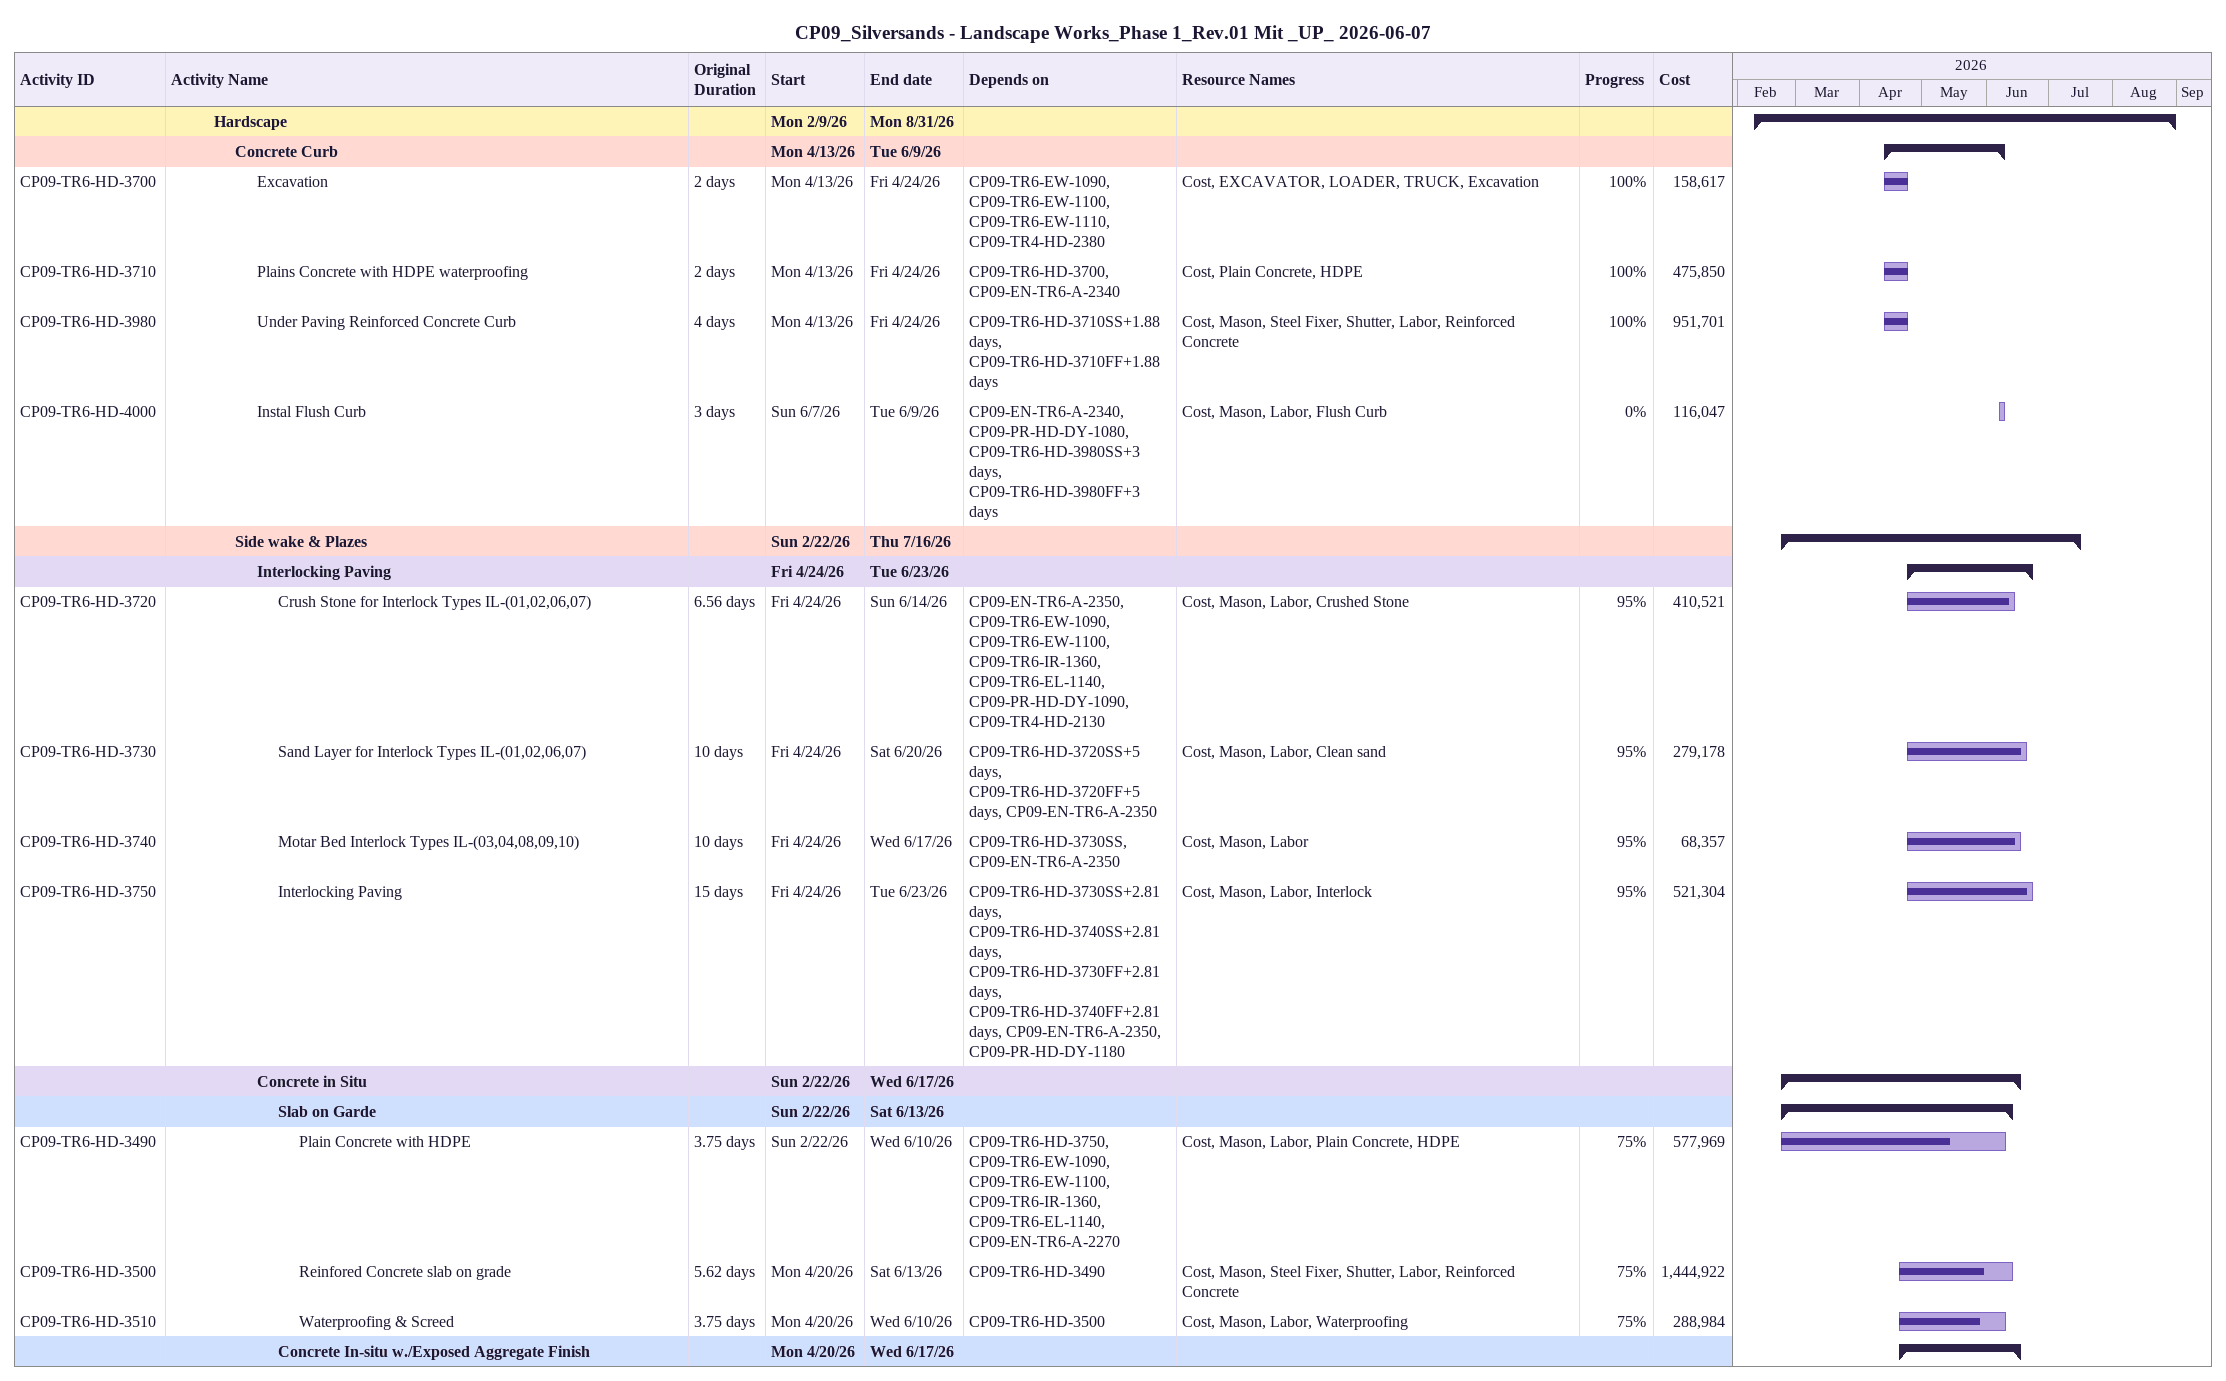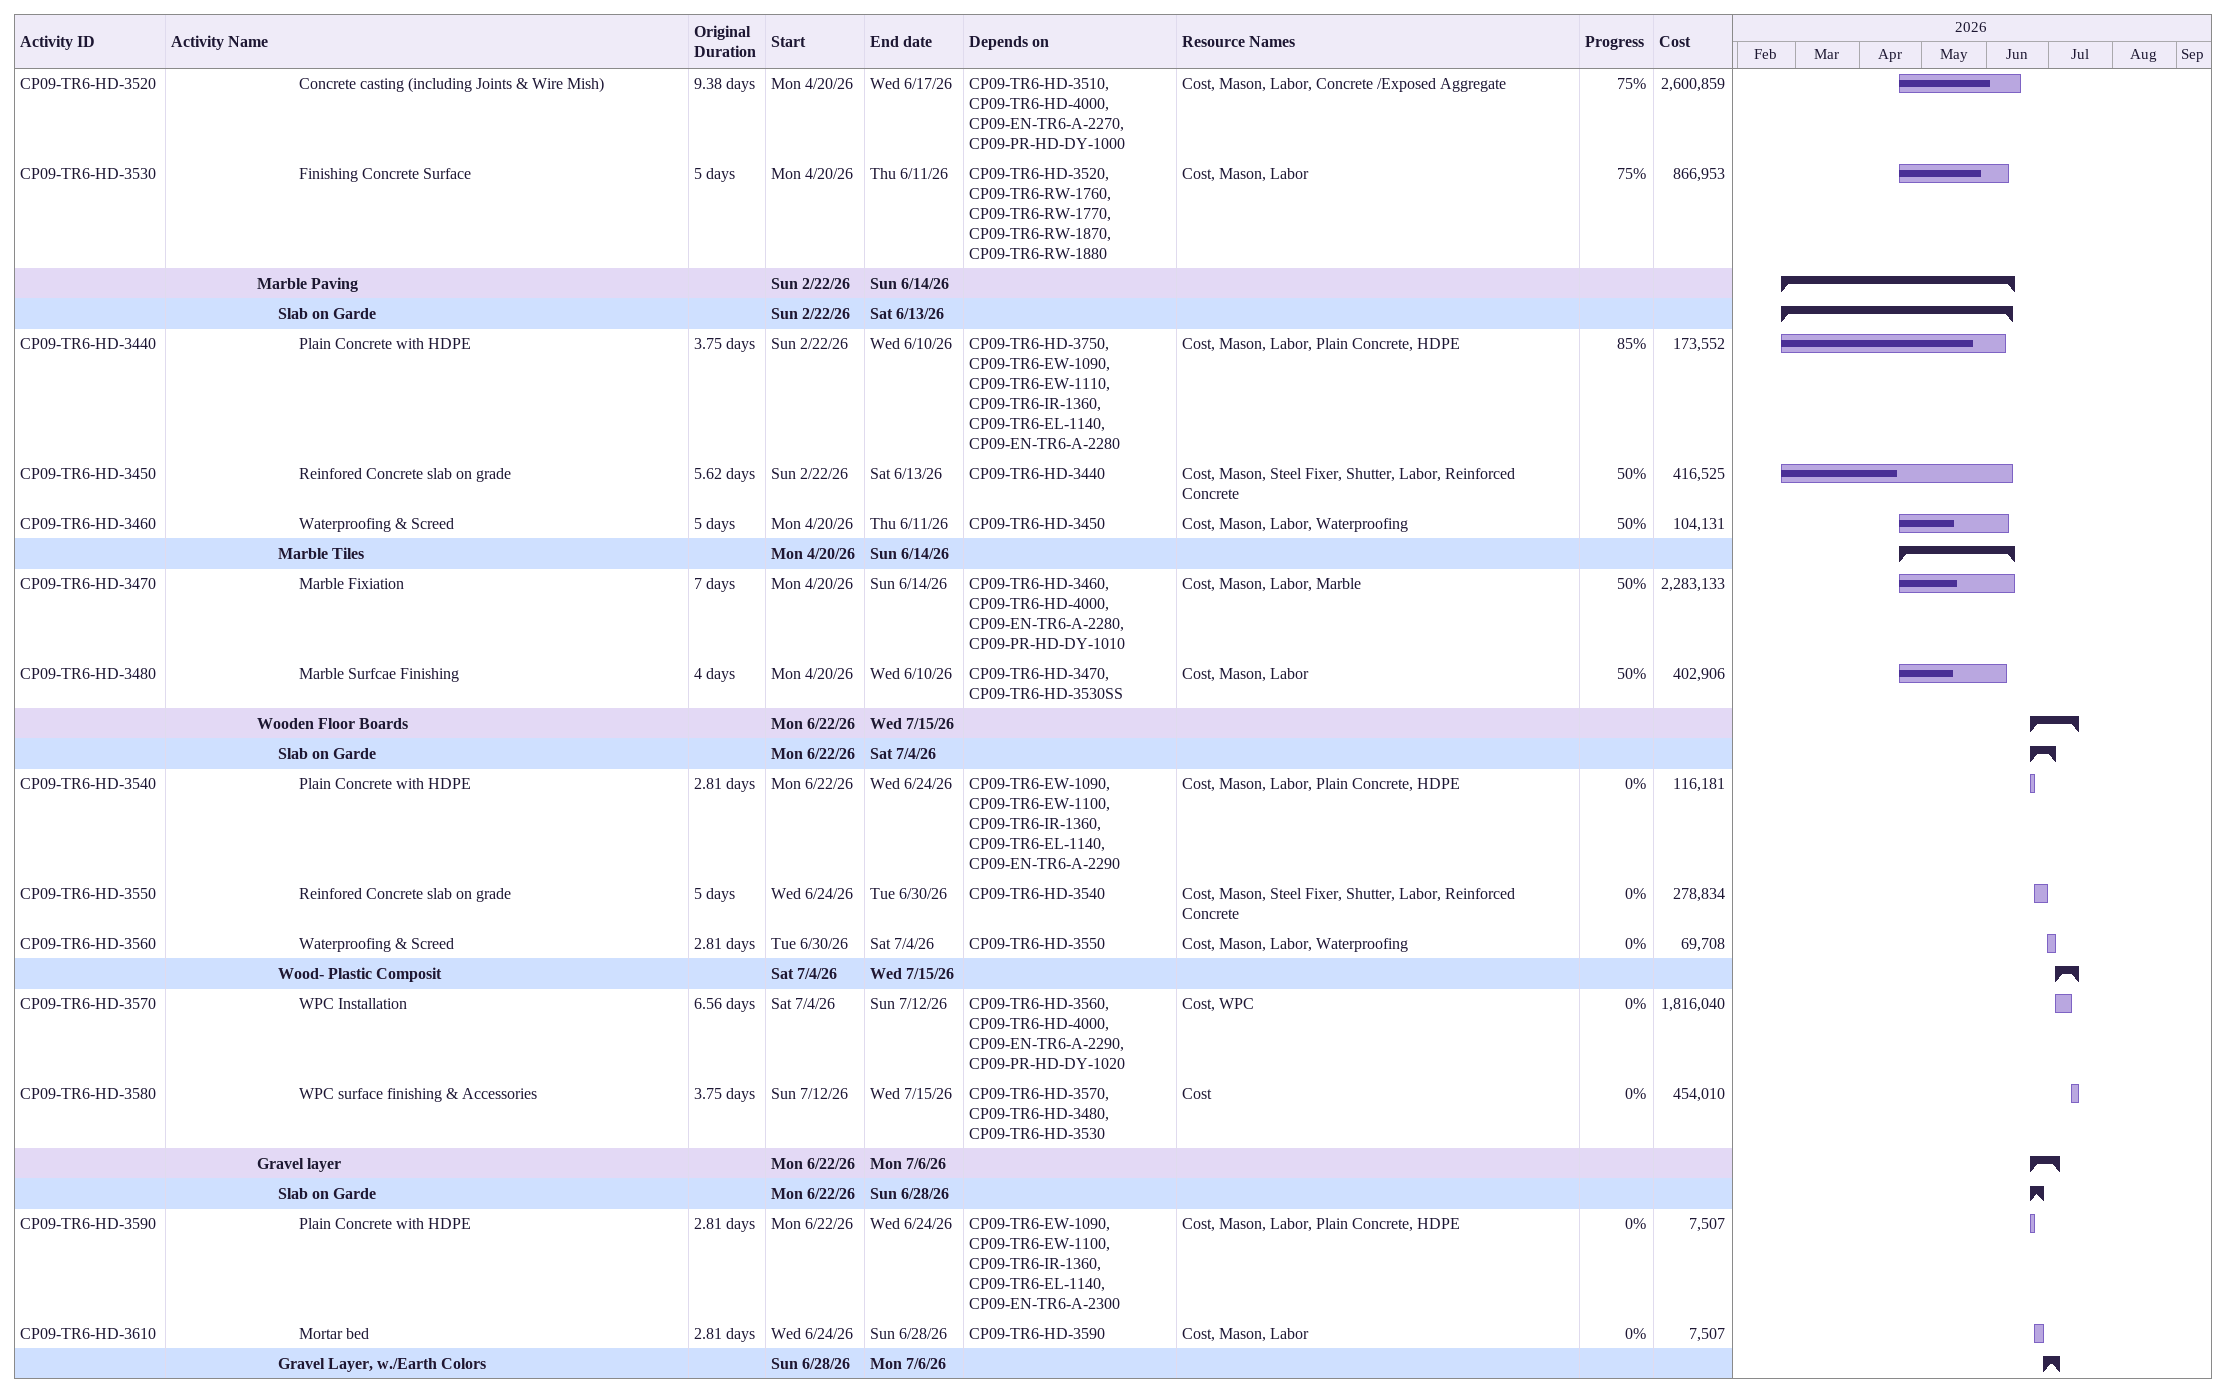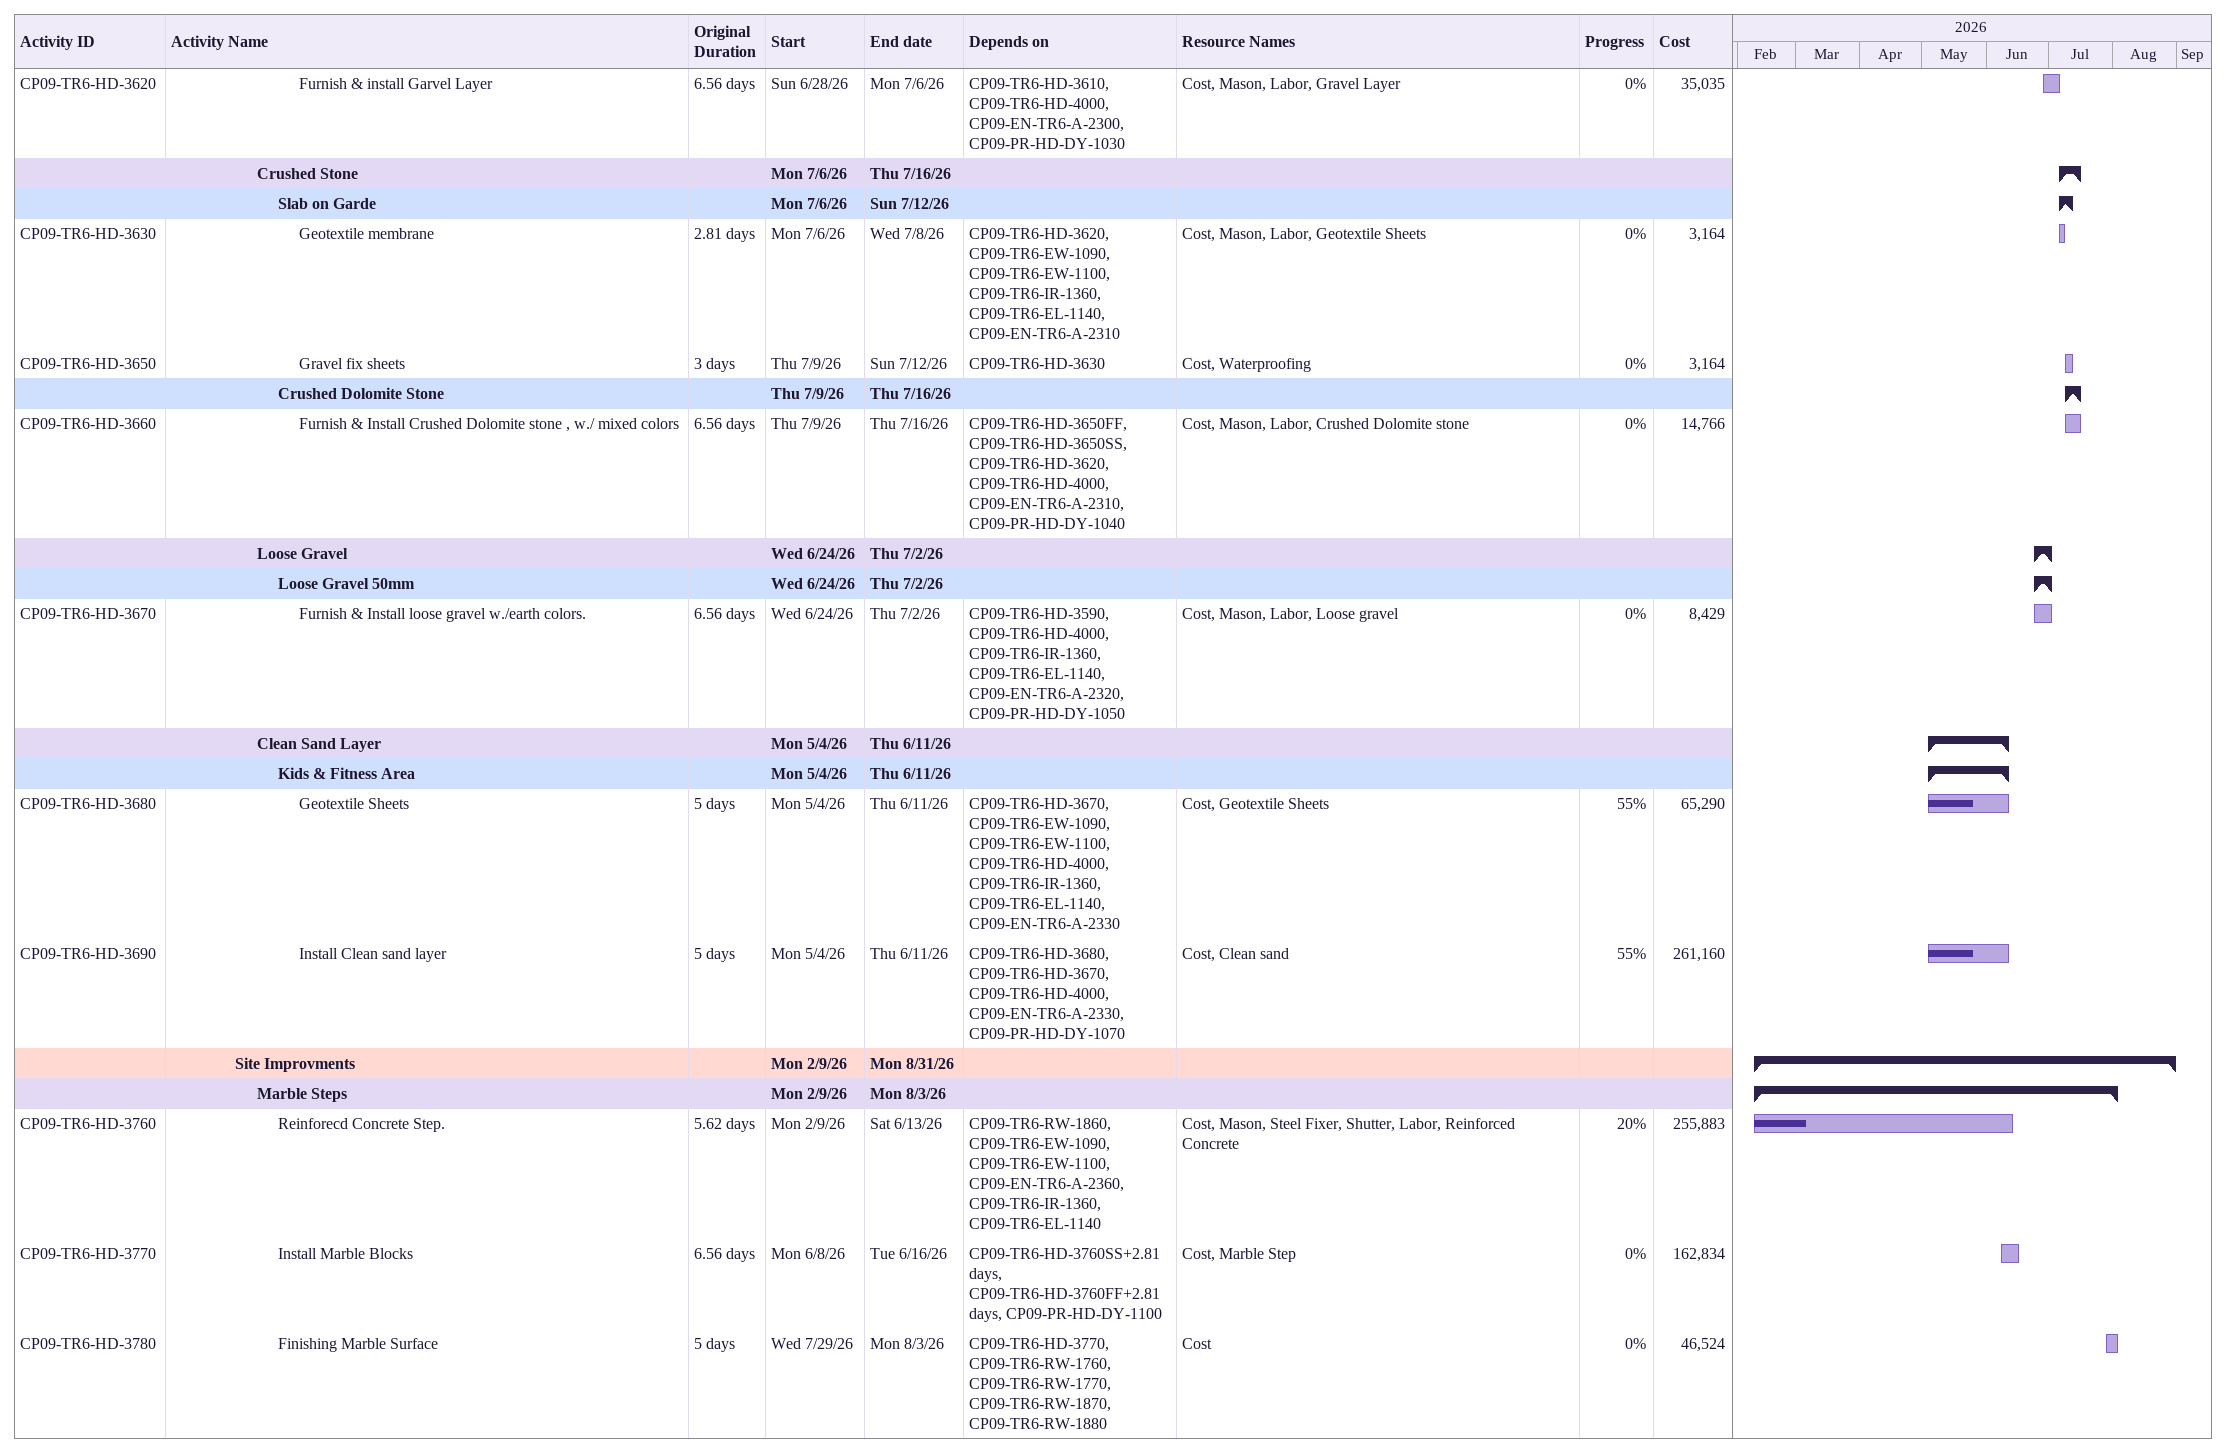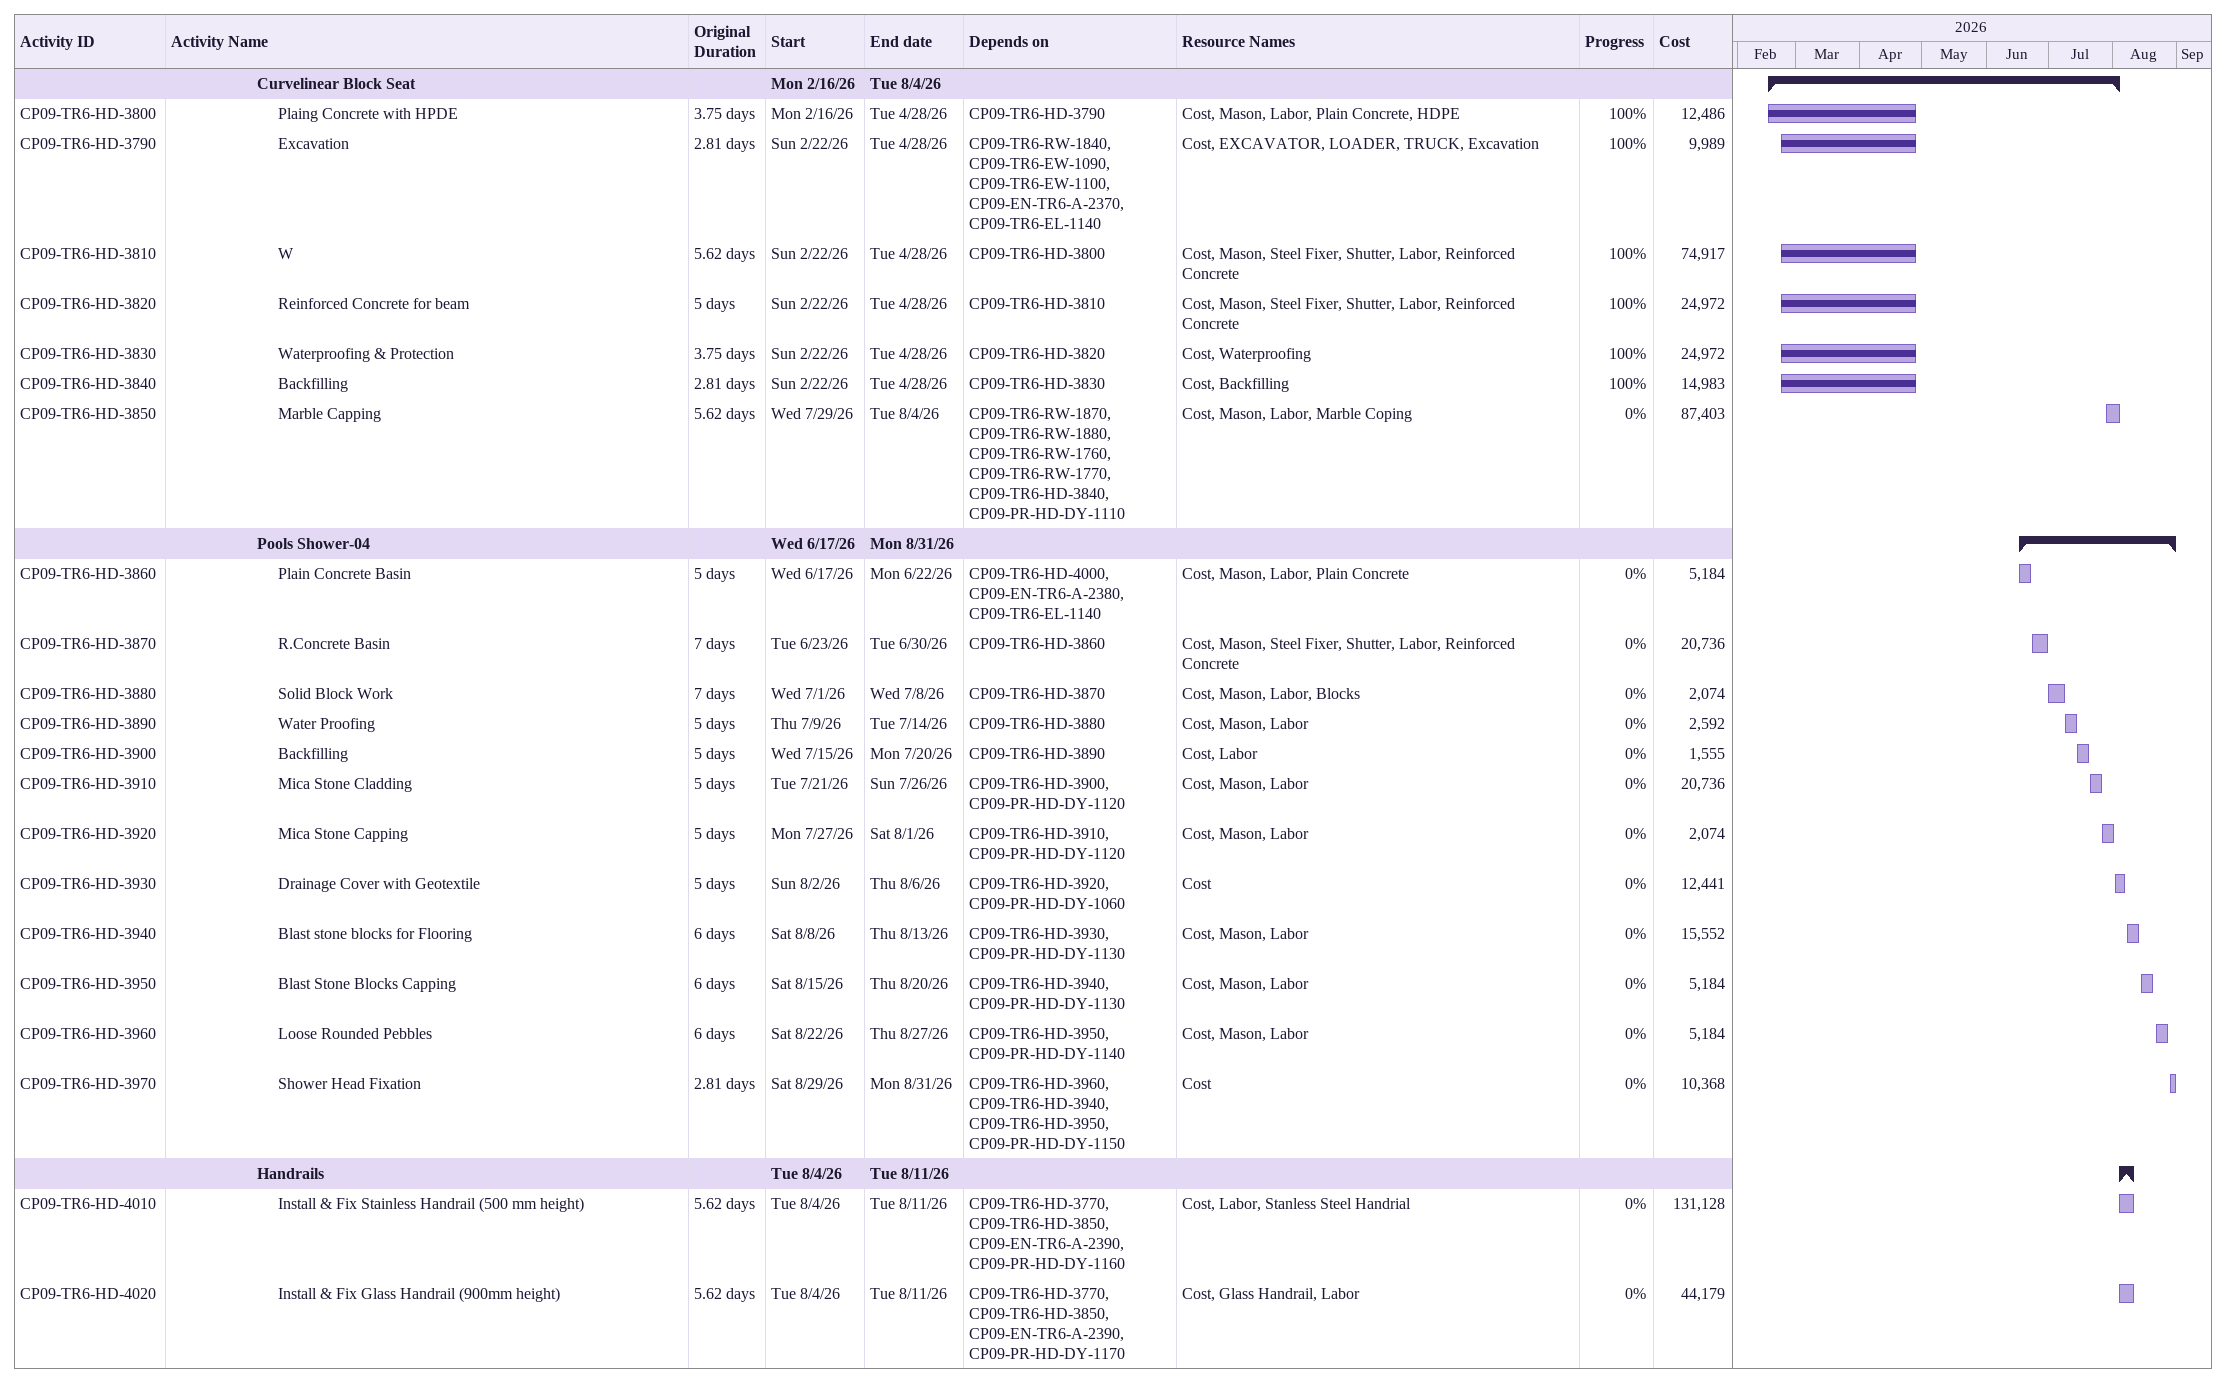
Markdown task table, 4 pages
CP09_Silversands - Landscape Works_Phase 1_Rev.01 Mit _UP_ 2026-06-07

| ID | Level | Task | Original duration | Start | Finish | Predecessors | Resources | % complete | Cost |
|---|---|---|---|---|---|---|---|---|---|
|  | 3 | **Hardscape** |  | 2026-02-09 | 2026-08-31 |  |  |  |  |
|  | 4 | **Concrete Curb** |  | 2026-04-13 | 2026-06-09 |  |  |  |  |
| CP09-TR6-HD-3700 | 5 | Excavation | 2d | 2026-04-13 | 2026-04-24 | CP09-TR6-EW-1090, CP09-TR6-EW-1100, CP09-TR6-EW-1110, CP09-TR4-HD-2380 | Cost, EXCAVATOR, LOADER, TRUCK, Excavation | 100 | 158617 |
| CP09-TR6-HD-3710 | 5 | Plains Concrete with HDPE waterproofing | 2d | 2026-04-13 | 2026-04-24 | CP09-TR6-HD-3700, CP09-EN-TR6-A-2340 | Cost, Plain Concrete, HDPE | 100 | 475850 |
| CP09-TR6-HD-3980 | 5 | Under Paving Reinforced Concrete Curb | 4d | 2026-04-13 | 2026-04-24 | CP09-TR6-HD-3710SS+1.88d, CP09-TR6-HD-3710FF+1.88d | Cost, Mason, Steel Fixer, Shutter, Labor, Reinforced Concrete | 100 | 951701 |
| CP09-TR6-HD-4000 | 5 | Instal Flush Curb | 3d | 2026-06-07 | 2026-06-09 | CP09-EN-TR6-A-2340, CP09-PR-HD-DY-1080, CP09-TR6-HD-3980SS+3d, CP09-TR6-HD-3980FF+3d | Cost, Mason, Labor, Flush Curb | 0 | 116047 |
|  | 4 | **Side wake & Plazes** |  | 2026-02-22 | 2026-07-16 |  |  |  |  |
|  | 5 | **Interlocking Paving** |  | 2026-04-24 | 2026-06-23 |  |  |  |  |
| CP09-TR6-HD-3720 | 6 | Crush Stone for Interlock Types IL-(01,02,06,07) | 6.56d | 2026-04-24 | 2026-06-14 | CP09-EN-TR6-A-2350, CP09-TR6-EW-1090, CP09-TR6-EW-1100, CP09-TR6-IR-1360, CP09-TR6-EL-1140, CP09-PR-HD-DY-1090, CP09-TR4-HD-2130 | Cost, Mason, Labor, Crushed Stone | 95 | 410521 |
| CP09-TR6-HD-3730 | 6 | Sand Layer for Interlock Types IL-(01,02,06,07) | 10d | 2026-04-24 | 2026-06-20 | CP09-TR6-HD-3720SS+5d, CP09-TR6-HD-3720FF+5d, CP09-EN-TR6-A-2350 | Cost, Mason, Labor, Clean sand | 95 | 279178 |
| CP09-TR6-HD-3740 | 6 | Motar Bed Interlock Types IL-(03,04,08,09,10) | 10d | 2026-04-24 | 2026-06-17 | CP09-TR6-HD-3730SS, CP09-EN-TR6-A-2350 | Cost, Mason, Labor | 95 | 68357 |
| CP09-TR6-HD-3750 | 6 | Interlocking Paving | 15d | 2026-04-24 | 2026-06-23 | CP09-TR6-HD-3730SS+2.81d, CP09-TR6-HD-3740SS+2.81d, CP09-TR6-HD-3730FF+2.81d, CP09-TR6-HD-3740FF+2.81d, CP09-EN-TR6-A-2350, CP09-PR-HD-DY-1180 | Cost, Mason, Labor, Interlock | 95 | 521304 |
|  | 5 | **Concrete in Situ** |  | 2026-02-22 | 2026-06-17 |  |  |  |  |
|  | 6 | **Slab on Garde** |  | 2026-02-22 | 2026-06-13 |  |  |  |  |
| CP09-TR6-HD-3490 | 7 | Plain Concrete with HDPE | 3.75d | 2026-02-22 | 2026-06-10 | CP09-TR6-HD-3750, CP09-TR6-EW-1090, CP09-TR6-EW-1100, CP09-TR6-IR-1360, CP09-TR6-EL-1140, CP09-EN-TR6-A-2270 | Cost, Mason, Labor, Plain Concrete, HDPE | 75 | 577969 |
| CP09-TR6-HD-3500 | 7 | Reinfored Concrete slab on grade | 5.62d | 2026-04-20 | 2026-06-13 | CP09-TR6-HD-3490 | Cost, Mason, Steel Fixer, Shutter, Labor, Reinforced Concrete | 75 | 1444922 |
| CP09-TR6-HD-3510 | 7 | Waterproofing & Screed | 3.75d | 2026-04-20 | 2026-06-10 | CP09-TR6-HD-3500 | Cost, Mason, Labor, Waterproofing | 75 | 288984 |
|  | 6 | **Concrete In-situ w./Exposed Aggregate Finish** |  | 2026-04-20 | 2026-06-17 |  |  |  |  |
| CP09-TR6-HD-3520 | 7 | Concrete casting (including Joints & Wire Mish) | 9.38d | 2026-04-20 | 2026-06-17 | CP09-TR6-HD-3510, CP09-TR6-HD-4000, CP09-EN-TR6-A-2270, CP09-PR-HD-DY-1000 | Cost, Mason, Labor, Concrete /Exposed Aggregate | 75 | 2600859 |
| CP09-TR6-HD-3530 | 7 | Finishing Concrete Surface | 5d | 2026-04-20 | 2026-06-11 | CP09-TR6-HD-3520, CP09-TR6-RW-1760, CP09-TR6-RW-1770, CP09-TR6-RW-1870, CP09-TR6-RW-1880 | Cost, Mason, Labor | 75 | 866953 |
|  | 5 | **Marble Paving** |  | 2026-02-22 | 2026-06-14 |  |  |  |  |
|  | 6 | **Slab on Garde** |  | 2026-02-22 | 2026-06-13 |  |  |  |  |
| CP09-TR6-HD-3440 | 7 | Plain Concrete with HDPE | 3.75d | 2026-02-22 | 2026-06-10 | CP09-TR6-HD-3750, CP09-TR6-EW-1090, CP09-TR6-EW-1110, CP09-TR6-IR-1360, CP09-TR6-EL-1140, CP09-EN-TR6-A-2280 | Cost, Mason, Labor, Plain Concrete, HDPE | 85 | 173552 |
| CP09-TR6-HD-3450 | 7 | Reinfored Concrete slab on grade | 5.62d | 2026-02-22 | 2026-06-13 | CP09-TR6-HD-3440 | Cost, Mason, Steel Fixer, Shutter, Labor, Reinforced Concrete | 50 | 416525 |
| CP09-TR6-HD-3460 | 7 | Waterproofing & Screed | 5d | 2026-04-20 | 2026-06-11 | CP09-TR6-HD-3450 | Cost, Mason, Labor, Waterproofing | 50 | 104131 |
|  | 6 | **Marble Tiles** |  | 2026-04-20 | 2026-06-14 |  |  |  |  |
| CP09-TR6-HD-3470 | 7 | Marble Fixiation | 7d | 2026-04-20 | 2026-06-14 | CP09-TR6-HD-3460, CP09-TR6-HD-4000, CP09-EN-TR6-A-2280, CP09-PR-HD-DY-1010 | Cost, Mason, Labor, Marble | 50 | 2283133 |
| CP09-TR6-HD-3480 | 7 | Marble Surfcae Finishing | 4d | 2026-04-20 | 2026-06-10 | CP09-TR6-HD-3470, CP09-TR6-HD-3530SS | Cost, Mason, Labor | 50 | 402906 |
|  | 5 | **Wooden Floor Boards** |  | 2026-06-22 | 2026-07-15 |  |  |  |  |
|  | 6 | **Slab on Garde** |  | 2026-06-22 | 2026-07-04 |  |  |  |  |
| CP09-TR6-HD-3540 | 7 | Plain Concrete with HDPE | 2.81d | 2026-06-22 | 2026-06-24 | CP09-TR6-EW-1090, CP09-TR6-EW-1100, CP09-TR6-IR-1360, CP09-TR6-EL-1140, CP09-EN-TR6-A-2290 | Cost, Mason, Labor, Plain Concrete, HDPE | 0 | 116181 |
| CP09-TR6-HD-3550 | 7 | Reinfored Concrete slab on grade | 5d | 2026-06-24 | 2026-06-30 | CP09-TR6-HD-3540 | Cost, Mason, Steel Fixer, Shutter, Labor, Reinforced Concrete | 0 | 278834 |
| CP09-TR6-HD-3560 | 7 | Waterproofing & Screed | 2.81d | 2026-06-30 | 2026-07-04 | CP09-TR6-HD-3550 | Cost, Mason, Labor, Waterproofing | 0 | 69708 |
|  | 6 | **Wood- Plastic Composit** |  | 2026-07-04 | 2026-07-15 |  |  |  |  |
| CP09-TR6-HD-3570 | 7 | WPC Installation | 6.56d | 2026-07-04 | 2026-07-12 | CP09-TR6-HD-3560, CP09-TR6-HD-4000, CP09-EN-TR6-A-2290, CP09-PR-HD-DY-1020 | Cost, WPC | 0 | 1816040 |
| CP09-TR6-HD-3580 | 7 | WPC surface finishing & Accessories | 3.75d | 2026-07-12 | 2026-07-15 | CP09-TR6-HD-3570, CP09-TR6-HD-3480, CP09-TR6-HD-3530 | Cost | 0 | 454010 |
|  | 5 | **Gravel layer** |  | 2026-06-22 | 2026-07-06 |  |  |  |  |
|  | 6 | **Slab on Garde** |  | 2026-06-22 | 2026-06-28 |  |  |  |  |
| CP09-TR6-HD-3590 | 7 | Plain Concrete with HDPE | 2.81d | 2026-06-22 | 2026-06-24 | CP09-TR6-EW-1090, CP09-TR6-EW-1100, CP09-TR6-IR-1360, CP09-TR6-EL-1140, CP09-EN-TR6-A-2300 | Cost, Mason, Labor, Plain Concrete, HDPE | 0 | 7507 |
| CP09-TR6-HD-3610 | 7 | Mortar bed | 2.81d | 2026-06-24 | 2026-06-28 | CP09-TR6-HD-3590 | Cost, Mason, Labor | 0 | 7507 |
|  | 6 | **Gravel Layer, w./Earth Colors** |  | 2026-06-28 | 2026-07-06 |  |  |  |  |
| CP09-TR6-HD-3620 | 7 | Furnish & install Garvel Layer | 6.56d | 2026-06-28 | 2026-07-06 | CP09-TR6-HD-3610, CP09-TR6-HD-4000, CP09-EN-TR6-A-2300, CP09-PR-HD-DY-1030 | Cost, Mason, Labor, Gravel Layer | 0 | 35035 |
|  | 5 | **Crushed Stone** |  | 2026-07-06 | 2026-07-16 |  |  |  |  |
|  | 6 | **Slab on Garde** |  | 2026-07-06 | 2026-07-12 |  |  |  |  |
| CP09-TR6-HD-3630 | 7 | Geotextile membrane | 2.81d | 2026-07-06 | 2026-07-08 | CP09-TR6-HD-3620, CP09-TR6-EW-1090, CP09-TR6-EW-1100, CP09-TR6-IR-1360, CP09-TR6-EL-1140, CP09-EN-TR6-A-2310 | Cost, Mason, Labor, Geotextile Sheets | 0 | 3164 |
| CP09-TR6-HD-3650 | 7 | Gravel fix sheets | 3d | 2026-07-09 | 2026-07-12 | CP09-TR6-HD-3630 | Cost, Waterproofing | 0 | 3164 |
|  | 6 | **Crushed Dolomite Stone** |  | 2026-07-09 | 2026-07-16 |  |  |  |  |
| CP09-TR6-HD-3660 | 7 | Furnish & Install Crushed Dolomite stone , w./ mixed colors | 6.56d | 2026-07-09 | 2026-07-16 | CP09-TR6-HD-3650FF, CP09-TR6-HD-3650SS, CP09-TR6-HD-3620, CP09-TR6-HD-4000, CP09-EN-TR6-A-2310, CP09-PR-HD-DY-1040 | Cost, Mason, Labor, Crushed Dolomite stone | 0 | 14766 |
|  | 5 | **Loose Gravel** |  | 2026-06-24 | 2026-07-02 |  |  |  |  |
|  | 6 | **Loose Gravel 50mm** |  | 2026-06-24 | 2026-07-02 |  |  |  |  |
| CP09-TR6-HD-3670 | 7 | Furnish & Install loose gravel w./earth colors. | 6.56d | 2026-06-24 | 2026-07-02 | CP09-TR6-HD-3590, CP09-TR6-HD-4000, CP09-TR6-IR-1360, CP09-TR6-EL-1140, CP09-EN-TR6-A-2320, CP09-PR-HD-DY-1050 | Cost, Mason, Labor, Loose gravel | 0 | 8429 |
|  | 5 | **Clean Sand Layer** |  | 2026-05-04 | 2026-06-11 |  |  |  |  |
|  | 6 | **Kids & Fitness Area** |  | 2026-05-04 | 2026-06-11 |  |  |  |  |
| CP09-TR6-HD-3680 | 7 | Geotextile Sheets | 5d | 2026-05-04 | 2026-06-11 | CP09-TR6-HD-3670, CP09-TR6-EW-1090, CP09-TR6-EW-1100, CP09-TR6-HD-4000, CP09-TR6-IR-1360, CP09-TR6-EL-1140, CP09-EN-TR6-A-2330 | Cost, Geotextile Sheets | 55 | 65290 |
| CP09-TR6-HD-3690 | 7 | Install Clean sand layer | 5d | 2026-05-04 | 2026-06-11 | CP09-TR6-HD-3680, CP09-TR6-HD-3670, CP09-TR6-HD-4000, CP09-EN-TR6-A-2330, CP09-PR-HD-DY-1070 | Cost, Clean sand | 55 | 261160 |
|  | 4 | **Site Improvments** |  | 2026-02-09 | 2026-08-31 |  |  |  |  |
|  | 5 | **Marble Steps** |  | 2026-02-09 | 2026-08-03 |  |  |  |  |
| CP09-TR6-HD-3760 | 6 | Reinforecd Concrete Step. | 5.62d | 2026-02-09 | 2026-06-13 | CP09-TR6-RW-1860, CP09-TR6-EW-1090, CP09-TR6-EW-1100, CP09-EN-TR6-A-2360, CP09-TR6-IR-1360, CP09-TR6-EL-1140 | Cost, Mason, Steel Fixer, Shutter, Labor, Reinforced Concrete | 20 | 255883 |
| CP09-TR6-HD-3770 | 6 | Install Marble Blocks | 6.56d | 2026-06-08 | 2026-06-16 | CP09-TR6-HD-3760SS+2.81d, CP09-TR6-HD-3760FF+2.81d, CP09-PR-HD-DY-1100 | Cost, Marble Step | 0 | 162834 |
| CP09-TR6-HD-3780 | 6 | Finishing Marble Surface | 5d | 2026-07-29 | 2026-08-03 | CP09-TR6-HD-3770, CP09-TR6-RW-1760, CP09-TR6-RW-1770, CP09-TR6-RW-1870, CP09-TR6-RW-1880 | Cost | 0 | 46524 |
|  | 5 | **Curvelinear Block Seat** |  | 2026-02-16 | 2026-08-04 |  |  |  |  |
| CP09-TR6-HD-3800 | 6 | Plaing Concrete with HPDE | 3.75d | 2026-02-16 | 2026-04-28 | CP09-TR6-HD-3790 | Cost, Mason, Labor, Plain Concrete, HDPE | 100 | 12486 |
| CP09-TR6-HD-3790 | 6 | Excavation | 2.81d | 2026-02-22 | 2026-04-28 | CP09-TR6-RW-1840, CP09-TR6-EW-1090, CP09-TR6-EW-1100, CP09-EN-TR6-A-2370, CP09-TR6-EL-1140 | Cost, EXCAVATOR, LOADER, TRUCK, Excavation | 100 | 9989 |
| CP09-TR6-HD-3810 | 6 | W | 5.62d | 2026-02-22 | 2026-04-28 | CP09-TR6-HD-3800 | Cost, Mason, Steel Fixer, Shutter, Labor, Reinforced Concrete | 100 | 74917 |
| CP09-TR6-HD-3820 | 6 | Reinforced Concrete for beam | 5d | 2026-02-22 | 2026-04-28 | CP09-TR6-HD-3810 | Cost, Mason, Steel Fixer, Shutter, Labor, Reinforced Concrete | 100 | 24972 |
| CP09-TR6-HD-3830 | 6 | Waterproofing & Protection | 3.75d | 2026-02-22 | 2026-04-28 | CP09-TR6-HD-3820 | Cost, Waterproofing | 100 | 24972 |
| CP09-TR6-HD-3840 | 6 | Backfilling | 2.81d | 2026-02-22 | 2026-04-28 | CP09-TR6-HD-3830 | Cost, Backfilling | 100 | 14983 |
| CP09-TR6-HD-3850 | 6 | Marble Capping | 5.62d | 2026-07-29 | 2026-08-04 | CP09-TR6-RW-1870, CP09-TR6-RW-1880, CP09-TR6-RW-1760, CP09-TR6-RW-1770, CP09-TR6-HD-3840, CP09-PR-HD-DY-1110 | Cost, Mason, Labor, Marble Coping | 0 | 87403 |
|  | 5 | **Pools Shower-04** |  | 2026-06-17 | 2026-08-31 |  |  |  |  |
| CP09-TR6-HD-3860 | 6 | Plain Concrete Basin | 5d | 2026-06-17 | 2026-06-22 | CP09-TR6-HD-4000, CP09-EN-TR6-A-2380, CP09-TR6-EL-1140 | Cost, Mason, Labor, Plain Concrete | 0 | 5184 |
| CP09-TR6-HD-3870 | 6 | R.Concrete Basin | 7d | 2026-06-23 | 2026-06-30 | CP09-TR6-HD-3860 | Cost, Mason, Steel Fixer, Shutter, Labor, Reinforced Concrete | 0 | 20736 |
| CP09-TR6-HD-3880 | 6 | Solid Block Work | 7d | 2026-07-01 | 2026-07-08 | CP09-TR6-HD-3870 | Cost, Mason, Labor, Blocks | 0 | 2074 |
| CP09-TR6-HD-3890 | 6 | Water Proofing | 5d | 2026-07-09 | 2026-07-14 | CP09-TR6-HD-3880 | Cost, Mason, Labor | 0 | 2592 |
| CP09-TR6-HD-3900 | 6 | Backfilling | 5d | 2026-07-15 | 2026-07-20 | CP09-TR6-HD-3890 | Cost, Labor | 0 | 1555 |
| CP09-TR6-HD-3910 | 6 | Mica Stone Cladding | 5d | 2026-07-21 | 2026-07-26 | CP09-TR6-HD-3900, CP09-PR-HD-DY-1120 | Cost, Mason, Labor | 0 | 20736 |
| CP09-TR6-HD-3920 | 6 | Mica Stone Capping | 5d | 2026-07-27 | 2026-08-01 | CP09-TR6-HD-3910, CP09-PR-HD-DY-1120 | Cost, Mason, Labor | 0 | 2074 |
| CP09-TR6-HD-3930 | 6 | Drainage Cover with Geotextile | 5d | 2026-08-02 | 2026-08-06 | CP09-TR6-HD-3920, CP09-PR-HD-DY-1060 | Cost | 0 | 12441 |
| CP09-TR6-HD-3940 | 6 | Blast stone blocks for Flooring | 6d | 2026-08-08 | 2026-08-13 | CP09-TR6-HD-3930, CP09-PR-HD-DY-1130 | Cost, Mason, Labor | 0 | 15552 |
| CP09-TR6-HD-3950 | 6 | Blast Stone Blocks Capping | 6d | 2026-08-15 | 2026-08-20 | CP09-TR6-HD-3940, CP09-PR-HD-DY-1130 | Cost, Mason, Labor | 0 | 5184 |
| CP09-TR6-HD-3960 | 6 | Loose Rounded Pebbles | 6d | 2026-08-22 | 2026-08-27 | CP09-TR6-HD-3950, CP09-PR-HD-DY-1140 | Cost, Mason, Labor | 0 | 5184 |
| CP09-TR6-HD-3970 | 6 | Shower Head Fixation | 2.81d | 2026-08-29 | 2026-08-31 | CP09-TR6-HD-3960, CP09-TR6-HD-3940, CP09-TR6-HD-3950, CP09-PR-HD-DY-1150 | Cost | 0 | 10368 |
|  | 5 | **Handrails** |  | 2026-08-04 | 2026-08-11 |  |  |  |  |
| CP09-TR6-HD-4010 | 6 | Install & Fix Stainless Handrail (500 mm height) | 5.62d | 2026-08-04 | 2026-08-11 | CP09-TR6-HD-3770, CP09-TR6-HD-3850, CP09-EN-TR6-A-2390, CP09-PR-HD-DY-1160 | Cost, Labor, Stanless Steel Handrial | 0 | 131128 |
| CP09-TR6-HD-4020 | 6 | Install & Fix Glass Handrail (900mm height) | 5.62d | 2026-08-04 | 2026-08-11 | CP09-TR6-HD-3770, CP09-TR6-HD-3850, CP09-EN-TR6-A-2390, CP09-PR-HD-DY-1170 | Cost, Glass Handrail, Labor | 0 | 44179 |
